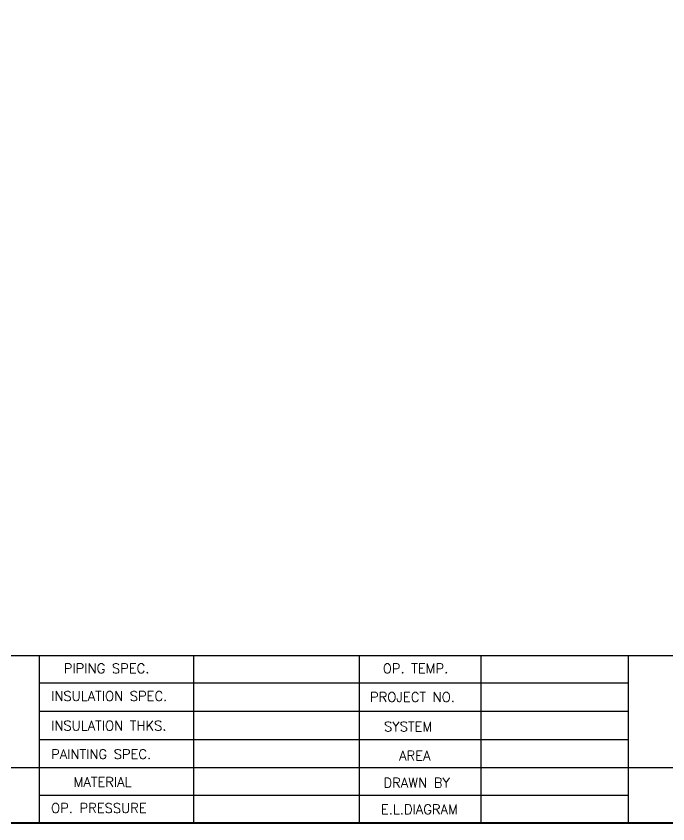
# Model space of a CAD drawing. Extents: x 0 to 594, y 5 to 421.
# Drawn here: x 255.6 to 425, y 4.8 to 214.7 of the extents above; entities that cross this region are included whole.
import ezdxf

# ---------------------------------------------------------------- set-up
doc = ezdxf.new("R2010")
doc.units = 0
doc.header["$MEASUREMENT"] = 0
doc.layers.add('BACKING', color=7, linetype='CONTINUOUS')
doc.styles.add('TITLE', font='romand.shx')

msp = doc.modelspace()

# ---------------------------------------------------------------- linework, layer by layer
at = {"layer": 'BACKING', "color": 7, "linetype": 'Continuous'}
for p, q in [((5, 48.54), (589.4, 48.54)), ((261.5, 48.54), (261.5, 5)), ((301.65, 48.54), (301.65, 5)), ((344.77, 48.54), (344.77, 5)), ((376.4, 48.54), (376.4, 5)), ((414.7, 48.54), (414.7, 5))]:
    msp.add_line(p, q, dxfattribs=at)
at = {"layer": 'BACKING', "color": 7, "linetype": 'Continuous', "const_width": 0.5, "flags": 128}
msp.add_lwpolyline([(5, 5), (589.4, 5), (589.4, 415.5), (5, 415.5)], close=True, dxfattribs=at)
at = {"layer": 'BACKING', "color": 7, "linetype": 'Continuous', "flags": 128}
for points in [[(414.7, 41.28), (261.5, 41.28)], [(414.7, 33.95), (261.5, 33.95)], [(414.7, 26.61), (261.5, 26.61)], [(558.68, 19.27), (5, 19.27)], [(414.7, 12.11), (261.5, 12.11)]]:
    msp.add_lwpolyline(points, dxfattribs=at)

# ---------------------------------------------------------------- texts
at = {"layer": 'BACKING', "color": 7, "linetype": 'Continuous', "style": 'TITLE'}
for s, p in [('PIPING SPEC.', (267.92, 43.92)), ('OP. TEMP.', (350.89, 43.9)), ('INSULATION SPEC.', (264.63, 36.71)), ('PROJECT NO.', (347.56, 36.46)), ('INSULATION THKS.', (264.63, 29.02)), ('SYSTEM', (351.21, 28.8)), ('PAINTING SPEC.', (264.63, 21.62)), ('AREA', (355.13, 21.25)), ('MATERIAL', (270.48, 14.37)), ('DRAWN BY', (351.06, 14.18)), ('OP. PRESSURE', (264.63, 7.61)), ('E.L.DIAGRAM', (350.38, 7.27))]:
    msp.add_text(s, height=2.5, dxfattribs=at).set_placement(p)

doc.saveas('drawing.dxf')
